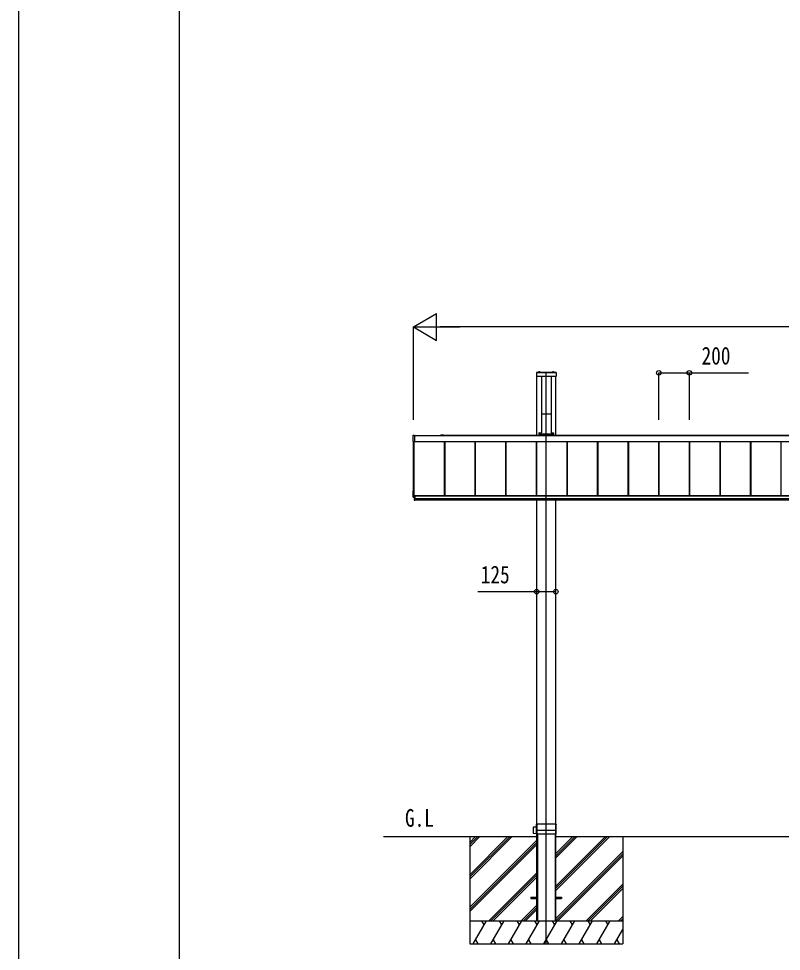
# Model space of a CAD drawing. Units: millimetres, scale not verified. Extents: x -14718 to 14718, y -10395 to 10395.
# Drawn here: x -14718 to -9733, y -6095 to 0 of the extents above; entities that cross this region are included whole.
import ezdxf
from ezdxf.enums import TextEntityAlignment as Align

# ---------------------------------------------------------------- set-up
doc = ezdxf.new("R2010")
doc.units = ezdxf.units.MM
doc.header["$LTSCALE"] = 40
for name, color, linetype in [('0-2_USER1', 3, 'Continuous'), ('0-3_YKK_12', 2, 'Continuous'), ('0-4_YKK_13', 4, 'Continuous'), ('0-5_YKK_A1', 4, 'Continuous'), ('0-6_YKK_D', 6, 'Continuous'), ('0-7_YKK_ZWAK', 7, 'Continuous')]:
    doc.layers.add(name, color=color, linetype=linetype)
doc.styles.add('ＭＳ ゴシック', font='')
doc.styles.get('ＭＳ ゴシック').set_extended_font_data('MS Gothic')

msp = doc.modelspace()

# ---------------------------------------------------------------- linework, layer by layer
at = {"layer": '0-3_YKK_12'}
msp.add_line((-11269.47, -6044.77), (-11269.47, -2314.77), dxfattribs=at)
at = {"layer": '0-4_YKK_13'}
for p, q in [((-11333.97, -2311.77), (-11333.97, -2335.77)), ((-11204.97, -2311.77), (-11333.97, -2311.77)), ((-11204.97, -2314.27), (-11333.97, -2314.27)), ((-11204.97, -2314.77), (-11333.97, -2314.77)), ((-11320.37, -2311.22), (-11320.37, -2311.02)), ((-11319.83, -2311.77), (-11309.12, -2311.77)), ((-11319.73, -2311.77), (-11319.37, -2311.77)), ((-11316.85, -2308.44), (-11315.62, -2310.9)), ((-11314.47, -2311.51), (-11315.62, -2310.9)), ((-11314.47, -2311.51), (-11313.33, -2310.9)), ((-11312.1, -2308.44), (-11313.33, -2310.9)), ((-11308.57, -2311.22), (-11308.57, -2311.02)), ((-11230.37, -2311.22), (-11230.37, -2311.02)), ((-11229.83, -2311.77), (-11219.12, -2311.77)), ((-11226.85, -2308.44), (-11225.62, -2310.9)), ((-11224.47, -2311.51), (-11225.62, -2310.9)), ((-11224.47, -2311.51), (-11223.33, -2310.9)), ((-11222.1, -2308.44), (-11223.33, -2310.9)), ((-11218.57, -2311.22), (-11218.57, -2311.02)), ((-11204.97, -2311.77), (-11204.97, -2335.77)), ((-11206.97, -2337.77), (-11331.97, -2337.77)), ((-11300.72, -2588.93), (-11300.72, -2703.98)), ((-11300.36, -2583.08), (-11300.71, -2588.58)), ((-11299.86, -2582.61), (-11297.82, -2582.61)), ((-11297.51, -2582.94), (-11297.82, -2582.61)), ((-11297.51, -2582.94), (-11241.43, -2582.94)), ((-11241.43, -2582.94), (-11241.12, -2582.61)), ((-11241.12, -2582.61), (-11239.08, -2582.61)), ((-11238.59, -2583.08), (-11238.24, -2588.58)), ((-11238.22, -2588.93), (-11238.22, -2703.98)), ((-12138.97, -2763.72), (-12138.97, -2722.7)), ((-11317.34, -2707.23), (-11317.34, -2714.73)), ((-11317.34, -2714.06), (-11221.6, -2714.06)), ((-11317.34, -2714.73), (-11221.6, -2714.73)), ((-11316.85, -2706.74), (-11301.83, -2706.74)), ((-11300.72, -2703.98), (-11300.84, -2705.8)), ((-11238.22, -2703.98), (-11238.11, -2705.8)), ((-11237.12, -2706.74), (-11222.1, -2706.74)), ((-11221.6, -2707.23), (-11221.6, -2714.73)), ((-12130.97, -2764.99), (-12138.5, -2764.53)), ((-12130.97, -2764.49), (-12130.97, -2764.99)), ((-12138.97, -3127.08), (-12138.97, -3086.06)), ((-12138.5, -3085.56), (-12137.47, -3085.5)), ((-12132.47, -3128.26), (-12138.5, -3127.89)), ((-12132.47, -3114.99), (-12132.47, -3146.26)), ((-12132.47, -3114.99), (-12128.97, -3114.99)), ((-12128.97, -3137.43), (-12132.47, -3137.43)), ((-12132.47, -3146.26), (-12128.97, -3146.26)), ((-12129.47, -3114.99), (-12129.47, -3146.26)), ((-12128.97, -3114.99), (-12128.97, -3146.26)), ((-11354.47, -5284.06), (-11354.47, -5325.47)), ((-11334.29, -5283.42), (-11354.18, -5283.76)), ((-11334.13, -5265.07), (-11334.38, -5293.95)), ((-11334.38, -5293.95), (-11332.97, -5293.95)), ((-11205.12, -5264.77), (-11333.83, -5264.77)), ((-11332.97, -5329.47), (-11332.97, -5265.07)), ((-11331.97, -5265.07), (-11331.97, -5329.47)), ((-11206.97, -5329.47), (-11206.97, -5265.07)), ((-11205.97, -5265.07), (-11205.97, -5329.47)), ((-11204.47, -5304.77), (-11204.82, -5265.07)), ((-11334.29, -5326.12), (-11354.18, -5325.77)), ((-11334.26, -5329.47), (-11334.38, -5315.59)), ((-11334.38, -5315.59), (-11332.97, -5315.59)), ((-11204.99, -5329.77), (-11333.96, -5329.77)), ((-11204.47, -5304.77), (-11332.97, -5304.77)), ((-11204.69, -5329.47), (-11204.47, -5304.77))]:
    msp.add_line(p, q, dxfattribs=at)
msp.add_lwpolyline([(-12138.5, -2722.2), (-12130.97, -2721.74), (-12130.97, -2722.24), (-12130.97, -2764.49)], dxfattribs=at)
for centre, radius, start, end in [((-11319.83, -2311.22), 0.545, 180, 270), ((-11319.82, -2311.02), 0.55, 138.43917, 180), ((-11314.47, -2315.77), 7.7, 41.56083, 138.43917), ((-11309.12, -2311.22), 0.545, 270, 0), ((-11309.12, -2311.02), 0.55, 0, 41.56083), ((-11229.83, -2311.22), 0.545, 180, 270), ((-11229.82, -2311.02), 0.55, 138.43917, 180), ((-11224.47, -2315.77), 7.7, 41.56083, 138.43917), ((-11219.12, -2311.22), 0.545, 270, 0), ((-11219.12, -2311.02), 0.55, 0, 41.56083), ((-11331.97, -2335.77), 2, 180, 270), ((-11206.97, -2335.77), 2, 270, 0), ((-12138.48, -2722.7), 0.497, 93.16944, 179.94772), ((-12138.1, -2763.76), 0.873, 177.74142, 242.53793), ((-12138.48, -3086.06), 0.497, 93.16944, 179.94772), ((-12138.1, -3127.12), 0.873, 177.74142, 242.53793), ((-11354.17, -5284.06), 0.3, 91, 180), ((-11333.83, -5265.07), 0.3, 90, 179.5), ((-11333.27, -5265.07), 0.3, 0, 90), ((-11331.67, -5265.07), 0.3, 90, 180), ((-11207.27, -5265.07), 0.3, 0, 90), ((-11205.67, -5265.07), 0.3, 90, 180), ((-11205.12, -5265.07), 0.3, 0.5, 90), ((-11354.17, -5325.47), 0.3, 180, 269), ((-11333.96, -5329.47), 0.3, 180.5, 270), ((-11333.27, -5329.47), 0.3, 270, 0), ((-11331.67, -5329.47), 0.3, 180, 270), ((-11207.27, -5329.47), 0.3, 270, 0), ((-11205.67, -5329.47), 0.3, 180, 270), ((-11204.99, -5329.47), 0.3, 270, 359.5)]:
    msp.add_arc(centre, radius, start, end, dxfattribs=at)
for centre, major_axis, ratio, start_param, end_param in [((-11300.68, -2588.58), (0.031, 0.5), 0.061627, 1.5746234, 2.3600215), ((-11299.86, -2583.12), (0.346, -0.364), 0.996462, 2.3838095, 3.8892836), ((-11239.09, -2583.12), (-0.346, -0.364), 0.996462, 2.3939017, 3.8993758), ((-11238.27, -2588.58), (-0.031, 0.5), 0.061627, 3.9231638, 4.7085619), ((-11316.84, -2707.24), (0.355, -0.355), 0.99628, 2.358058, 3.9251274), ((-11301.84, -2705.73), (0.691, -0.728), 0.996462, 5.5254021, 7.0308762), ((-11237.11, -2705.73), (-0.691, -0.728), 0.996462, 5.5354944, 7.0409685), ((-11222.1, -2707.24), (-0.355, -0.355), 0.99628, 2.358058, 3.9251274)]:
    msp.add_ellipse(centre, major_axis=major_axis, ratio=ratio, start_param=start_param, end_param=end_param, dxfattribs=at)
at = {"layer": '0-5_YKK_A1'}
for p, q in [((-11331.97, -2722.29), (-11331.97, -2337.77)), ((-11301.47, -2337.77), (-11301.47, -2706.67)), ((-11237.47, -2337.77), (-11237.47, -2706.67)), ((-11206.97, -2722.29), (-11206.97, -2337.77)), ((-11301.47, -2681.57), (-11300.72, -2681.57)), ((-11238.22, -2681.57), (-11237.47, -2681.57)), ((-12130.97, -2723.28), (-6333.97, -2723.28)), ((-11957.97, -2723.28), (-11957.97, -2722.29)), ((-11955.47, -2719.79), (-11947.93, -2719.79)), ((-11955.47, -2722.59), (-11955.47, -2723.28)), ((-11941.72, -2722.29), (-11955.17, -2722.29)), ((-11947.02, -2719.79), (-11941.72, -2719.79)), ((-11941.72, -2722.29), (-6523.22, -2722.29)), ((-11314.47, -2714.73), (-11314.47, -2722.29)), ((-11224.47, -2714.73), (-11224.47, -2722.29)), ((-12137.47, -3126.7), (-12137.47, -2764.59)), ((-12132.47, -3114.99), (-12132.47, -2764.9)), ((-12130.97, -2763.19), (-6333.97, -2763.19)), ((-12130.97, -2763.46), (-6333.97, -2763.46)), ((-11933.97, -3115.38), (-11933.97, -2763.46)), ((-11933.57, -3115.38), (-11933.57, -2763.46)), ((-11930.97, -3115.38), (-11930.97, -2763.46)), ((-11733.97, -3115.38), (-11733.97, -2763.46)), ((-11731.37, -3115.38), (-11731.37, -2763.46)), ((-11730.97, -3115.38), (-11730.97, -2763.46)), ((-11533.97, -3115.38), (-11533.97, -2763.46)), ((-11531.37, -3115.38), (-11531.37, -2763.46)), ((-11530.97, -3115.38), (-11530.97, -2763.46)), ((-11333.97, -3115.38), (-11333.97, -2763.46)), ((-11331.37, -3115.38), (-11331.37, -2763.46)), ((-11330.97, -3115.38), (-11330.97, -2763.46)), ((-11133.97, -3115.38), (-11133.97, -2763.46)), ((-11131.37, -3115.38), (-11131.37, -2763.46)), ((-11130.97, -3115.38), (-11130.97, -2763.46)), ((-10933.97, -3115.38), (-10933.97, -2763.46)), ((-10931.37, -3115.38), (-10931.37, -2763.46)), ((-10930.97, -3115.38), (-10930.97, -2763.46)), ((-10733.97, -3115.38), (-10733.97, -2763.46)), ((-10731.37, -3115.38), (-10731.37, -2763.46)), ((-10730.97, -3115.38), (-10730.97, -2763.46)), ((-10533.97, -3115.38), (-10533.97, -2763.46)), ((-10531.37, -3115.38), (-10531.37, -2763.46)), ((-10530.97, -3115.38), (-10530.97, -2763.46)), ((-10333.97, -3115.38), (-10333.97, -2763.46)), ((-10331.37, -3115.38), (-10331.37, -2763.46)), ((-10330.97, -3115.38), (-10330.97, -2763.46)), ((-10133.97, -3115.38), (-10133.97, -2763.46)), ((-10131.37, -3115.38), (-10131.37, -2763.46)), ((-10130.97, -3115.38), (-10130.97, -2763.46)), ((-9933.97, -3115.38), (-9933.97, -2763.46)), ((-9931.37, -3115.38), (-9931.37, -2763.46)), ((-9930.97, -3115.38), (-9930.97, -2763.46)), ((-9733.97, -3115.38), (-9733.97, -2763.46)), ((-12137.47, -3126.7), (-12132.47, -3126.7)), ((-12128.97, -3115.38), (-6335.97, -3115.38)), ((-12128.97, -3119.12), (-6335.97, -3119.12)), ((-12128.97, -3119.12), (-6335.97, -3119.12)), ((-12128.97, -3136.04), (-6335.97, -3136.04)), ((-12128.97, -3144.77), (-6335.97, -3144.77)), ((-11331.97, -5894.77), (-11331.97, -3144.77)), ((-11206.97, -5894.77), (-11206.97, -3144.77)), ((-12332.47, -5344.77), (-11331.97, -5344.77)), ((-11769.47, -5344.77), (-11769.47, -6044.77)), ((-11505.5, -5344.77), (-11769.47, -5608.74)), ((-11717.63, -5344.77), (-11769.47, -5396.61)), ((-11519.64, -5344.77), (-11769.47, -5594.6)), ((-11491.36, -5344.77), (-11769.47, -5622.88)), ((-11731.78, -5344.77), (-11769.47, -5382.47)), ((-11703.49, -5344.77), (-11769.47, -5410.75)), ((-11330.27, -5331.77), (-11326.77, -5331.77)), ((-11330.27, -5331.77), (-11330.27, -5894.77)), ((-11326.77, -5331.77), (-11326.77, -5894.77)), ((-11212.17, -5331.77), (-11208.67, -5331.77)), ((-11212.17, -5331.77), (-11212.17, -5894.77)), ((-11208.67, -5331.77), (-11208.67, -5894.77)), ((-11206.97, -5344.77), (-9294.97, -5344.77)), ((-10869.11, -5344.77), (-11206.97, -5682.64)), ((-11081.24, -5344.77), (-11206.97, -5470.5)), ((-10883.25, -5344.77), (-11206.97, -5668.49)), ((-10854.96, -5344.77), (-11206.97, -5696.78)), ((-11095.38, -5344.77), (-11206.97, -5456.36)), ((-11067.1, -5344.77), (-11206.97, -5484.65)), ((-10769.47, -5344.77), (-10769.47, -6044.77)), ((-11331.97, -5369.23), (-11769.47, -5806.73)), ((-11331.97, -5383.37), (-11769.47, -5820.87)), ((-11331.97, -5397.51), (-11769.47, -5835.01)), ((-10769.47, -5443.13), (-11206.97, -5880.63)), ((-10769.47, -5457.27), (-11206.97, -5894.77)), ((-10769.47, -5471.41), (-11192.83, -5894.77)), ((-11331.97, -5581.36), (-11645.38, -5894.77)), ((-11331.97, -5595.5), (-11631.24, -5894.77)), ((-11331.97, -5609.65), (-11617.1, -5894.77)), ((-10769.47, -5655.26), (-11008.98, -5894.77)), ((-10769.47, -5669.4), (-10994.84, -5894.77)), ((-10769.47, -5683.54), (-10980.7, -5894.77)), ((-11369.47, -5740.27), (-11369.47, -5749.27)), ((-11369.47, -5740.27), (-11331.97, -5740.27)), ((-11369.47, -5749.27), (-11331.97, -5749.27)), ((-11206.97, -5740.27), (-11169.47, -5740.27)), ((-11206.97, -5749.27), (-11169.47, -5749.27)), ((-11169.47, -5740.27), (-11169.47, -5749.27)), ((-11331.97, -5793.49), (-11433.25, -5894.77)), ((-11331.97, -5807.64), (-11419.11, -5894.77)), ((-11331.97, -5821.78), (-11404.96, -5894.77)), ((-11769.47, -5894.77), (-10769.47, -5894.77)), ((-11746.35, -6044.77), (-11659.75, -5894.77)), ((-11674.75, -5920.75), (-11689.75, -5894.77)), ((-11630.88, -6044.77), (-11544.28, -5894.77)), ((-11559.28, -5920.75), (-11574.28, -5894.77)), ((-11515.41, -6044.77), (-11428.81, -5894.77)), ((-11443.81, -5920.75), (-11458.81, -5894.77)), ((-11399.94, -6044.77), (-11313.34, -5894.77)), ((-11328.34, -5920.75), (-11343.34, -5894.77)), ((-11331.97, -5894.77), (-11206.97, -5894.77)), ((-11284.47, -6044.77), (-11197.87, -5894.77)), ((-11212.87, -5920.75), (-11227.87, -5894.77)), ((-11169, -6044.77), (-11082.4, -5894.77)), ((-11097.4, -5920.75), (-11112.4, -5894.77)), ((-11053.53, -6044.77), (-10966.93, -5894.77)), ((-10996.93, -5894.77), (-10981.93, -5920.75)), ((-10938.06, -6044.77), (-10851.46, -5894.77)), ((-10881.46, -5894.77), (-10866.46, -5920.75)), ((-10769.47, -5867.39), (-10796.85, -5894.77)), ((-10769.47, -5881.53), (-10782.71, -5894.77)), ((-10822.59, -6044.77), (-10769.47, -5952.76)), ((-11731.36, -6018.79), (-11716.36, -6044.77)), ((-11615.89, -6018.79), (-11600.89, -6044.77)), ((-11500.41, -6018.79), (-11485.42, -6044.77)), ((-11384.94, -6018.79), (-11369.94, -6044.77)), ((-11269.47, -6018.79), (-11254.47, -6044.77)), ((-11154, -6018.79), (-11139.01, -6044.77)), ((-11038.53, -6018.79), (-11023.54, -6044.77)), ((-10923.06, -6018.79), (-10908.07, -6044.77)), ((-10807.6, -6018.79), (-10792.6, -6044.77)), ((-11769.47, -6044.77), (-10769.47, -6044.77))]:
    msp.add_line(p, q, dxfattribs=at)
for centre, radius, start, end in [((-11955.47, -2722.29), 2.5, 90, 180), ((-11955.17, -2722.59), 0.3, 90, 180), ((-11947.93, -2719.99), 0.2, 23.57818, 90), ((-11947.47, -2719.79), 0.3, 203.57818, 336.42182), ((-11947.02, -2719.99), 0.2, 90, 156.42182), ((-11941.72, -2721.04), 1.25, 270, 90)]:
    msp.add_arc(centre, radius, start, end, dxfattribs=at)
at = {"layer": '0-6_YKK_D'}
for p, q in [((-12137.47, -2014.77), (-11985.92, -1927.27)), ((-11985.92, -2102.27), (-11985.92, -1927.27)), ((-12137.47, -2622.29), (-12137.47, -2013.77)), ((-12137.47, -2014.77), (-11985.92, -2102.27)), ((-12137.47, -2014.77), (-11834.37, -2014.77)), ((-6502.47, -2014.77), (-11962.47, -2014.77)), ((-10533.97, -2622.29), (-10533.97, -2313.77)), ((-10333.97, -2622.29), (-10333.97, -2313.77))]:
    msp.add_line(p, q, dxfattribs=at)
for points in [[(-10533.97, -2314.77), (-10333.97, -2314.77), (-9948.87, -2314.77)], [(-11206.97, -3744.77), (-11331.97, -3744.77), (-11717.07, -3744.77)]]:
    msp.add_lwpolyline(points, dxfattribs=at)
for centre in [(-10533.97, -2314.77), (-10333.97, -2314.77), (-11331.97, -3744.77), (-11206.97, -3744.77)]:
    msp.add_circle(centre, 14.88, dxfattribs=at)
at = {"layer": '0-7_YKK_ZWAK'}
msp.add_line((-13667.43, -8837.5), (-13667.43, 9712.5), dxfattribs=at)
msp.add_lwpolyline([(-14717.5, -10395), (14717.5, -10395), (14717.5, 10395), (-14717.5, 10395)], close=True, dxfattribs=at)

# ---------------------------------------------------------------- texts
at = {"layer": '0-2_USER1', "style": 'ＭＳ ゴシック', "width": 0.8}
msp.add_text('G.L', height=115.5, dxfattribs=at).set_placement((-12192.54, -5315.27), align=Align.BOTTOM_LEFT)
at = {"layer": '0-6_YKK_D', "style": 'ＭＳ ゴシック', "width": 0.8}
for s, p in [('200', (-10254.47, -2294.77)), ('125', (-11697.07, -3724.77))]:
    msp.add_text(s, height=115.5, dxfattribs=at).set_placement(p, align=Align.BOTTOM_LEFT)

doc.saveas('drawing.dxf')
